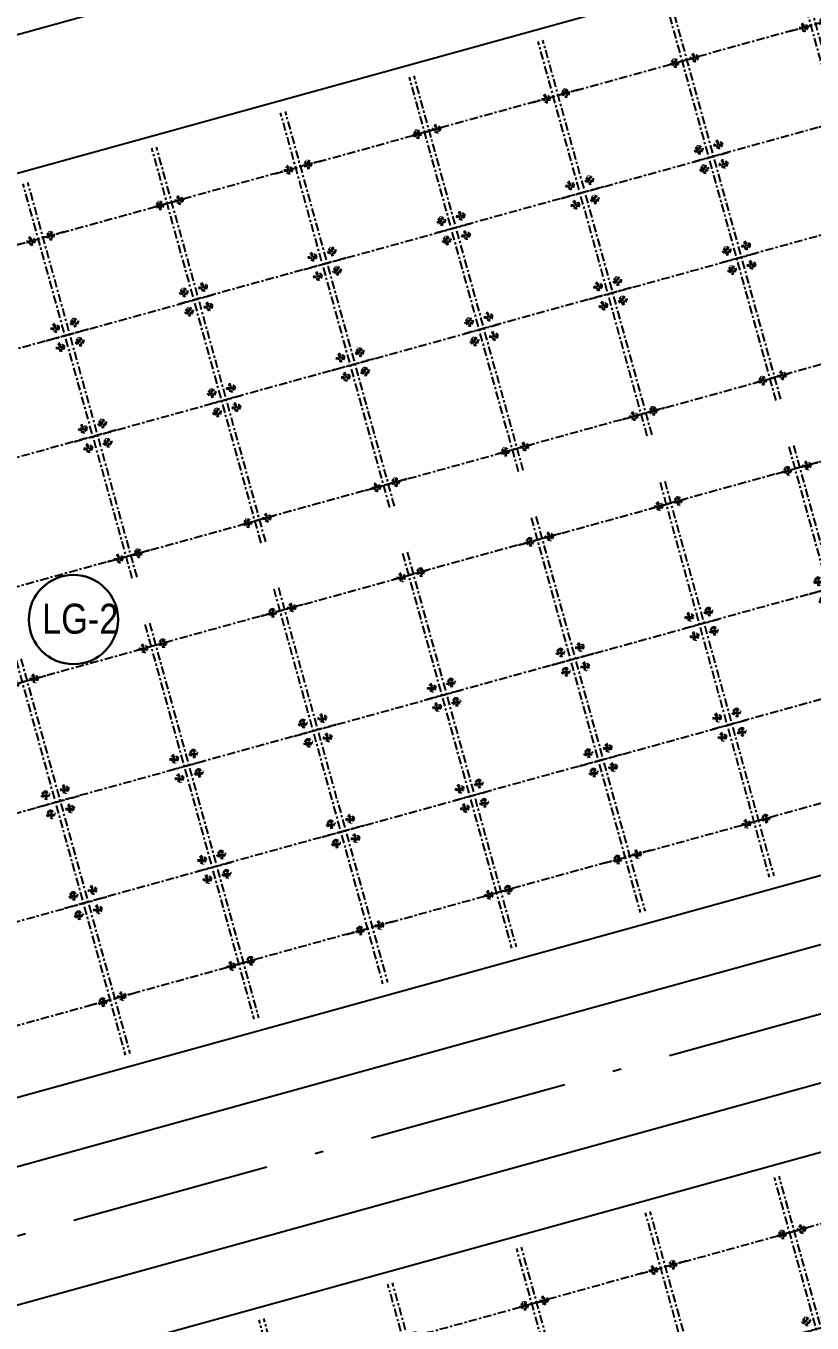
# Model space of a CAD drawing. Header units: metres. Extents: x 568006 to 1139366, y 2064802 to 4131555.
# Drawn here: x 568482 to 568517.3, y 2066347.5 to 2066405.8 of the extents above; entities that cross this region are included whole.
import ezdxf
from ezdxf.enums import TextEntityAlignment as Align
from ezdxf.xclip import XClip

# ---------------------------------------------------------------- set-up
doc = ezdxf.new("R2010")
doc.units = ezdxf.units.M
doc.header["$XCLIPFRAME"] = 0
for name, pattern in [('ACAD_ISO10W100', [18.5, 12, -3, 0.5, -3]), ('CENTER2', [1.125, 0.75, -0.125, 0.125, -0.125]), ('HIDDEN', [0.375, 0.25, -0.125])]:
    doc.linetypes.add(name, pattern=pattern)
doc.layers.get('0').update_dxf_attribs({"linetype": 'CONTINUOUS'})
for name, color, linetype, lineweight in [('-WALL', 4, 'CONTINUOUS', 35), ('hung-demlonha', 7, 'CONTINUOUS', 15), ('kata_text', 254, 'CONTINUOUS', 30)]:
    doc.layers.add(name, color=color, linetype=linetype, lineweight=lineweight)
for name, color, linetype in [('01.AXIS', 160, 'CENTER2'), ('CDC.01.AXIS', 160, 'CENTER2'), ('datOlienke', 42, 'CONTINUOUS'), ('ghi_chu', 7, 'CONTINUOUS'), ('LogDg', 7, 'CONTINUOUS'), ('TimDg', 222, 'CONTINUOUS'), ('ViaHeS', 32, 'CONTINUOUS')]:
    doc.layers.add(name, color=color, linetype=linetype)
doc.styles.add('QH1', font='arialbd.ttf', dxfattribs={"width": 0.8})
doc.styles.add('VNH', font='', dxfattribs={"height": 2.5})
doc.styles.get('VNH').set_extended_font_data('.VnArial NarrowH')

# ---------------------------------------------------------------- blocks, each defined once
blk = doc.blocks.new('A$C758D662A')
at = {"linetype": 'HIDDEN', "ltscale": 500}
for radius in [300, 200]:
    blk.add_circle((0, 0), radius, dxfattribs=at)
at = {"layer": 'CDC.01.AXIS', "ltscale": 200}
for p, q in [((437, 0), (-437, 0)), ((0, 437), (0, -437))]:
    blk.add_line(p, q, dxfattribs=at)
blk = doc.blocks.new('MAU M1SH')
at = {"layer": '01.AXIS', "ltscale": 500}
for p, q in [((-370, 15724), (-370, -2671)), ((5410, 15724), (5410, -2671)), ((-1468, 14700), (6323, 14700)), ((-1468, 9100), (6323, 9100)), ((-1468, 4400), (6323, 4400)), ((-1575, -100), (6216, -100))]:
    blk.add_line(p, q, dxfattribs=at)
at = {"xscale": 0.5, "yscale": 0.5, "zscale": 0.5}
for p in [(-30, 14700), (5070, 14700), (-30, 9550), (5070, 9550), (-30, 8650), (5070, 8650), (-30, 4850), (5070, 4850), (-30, 3950), (5070, 3950), (-30, -100), (5070, -100)]:
    blk.add_blockref('A$C758D662A', p, dxfattribs=at)
blk = doc.blocks.new('tmbc_khub')
at = {"layer": 'datOlienke'}
for points in [[(-175.406, 455.189), (-181.926, 458.558), (-281.941, 430.899), (-285.395, 424.756), (-277.202, 395.895), (-271.017, 392.418), (-168.281, 420.831), (-165.162, 426.865)], [(-157.667, 406.143), (-164.187, 409.512), (-267.74, 380.874), (-271.194, 374.731), (-263.002, 345.871), (-256.817, 342.394), (-150.541, 371.785), (-147.423, 377.819)]]:
    blk.add_lwpolyline(points, close=True, dxfattribs=at)
at = {"layer": 'kata_text'}
blk.add_circle((-232.285, 423.89), 2.004, dxfattribs=at)
at = {"layer": 'LogDg'}
blk.add_lwpolyline([(-291.432, 424.053), (-282.97, 394.244, 0.412228), (-273.142, 388.718), (-167.868, 417.832, 0.43702), (-162.478, 428.264), (-173.735, 459.389, 0.391769), (-183.391, 464.379), (-284.478, 436.422, 0.416202)], format="xyb", close=True, dxfattribs=at)
blk.add_lwpolyline([(-144.738, 379.217), (-154.973, 407.513, 0.391769), (-164.628, 412.503), (-271.399, 382.975, 0.416202), (-276.962, 373.08), (-268.77, 344.219, 0.412228), (-258.941, 338.693), (-150.129, 368.786, 0.43702), (-144.738, 379.217)], format="xyb", dxfattribs=at)
at = {"layer": 'TimDg', "linetype": 'ACAD_ISO10W100', "ltscale": 0.75}
blk.add_lwpolyline([(-285.764, 382.115), (-155.614, 418.108)], dxfattribs=at)
at = {"layer": 'ViaHeS'}
for points in [[(-175.406, 455.189), (-181.926, 458.558), (-281.941, 430.899), (-285.395, 424.756), (-277.202, 395.895), (-271.017, 392.418), (-168.281, 420.831), (-165.162, 426.865)], [(-157.667, 406.143), (-164.187, 409.512), (-267.74, 380.874), (-271.194, 374.731), (-263.002, 345.871), (-256.817, 342.394), (-150.541, 371.785), (-147.423, 377.819)]]:
    blk.add_lwpolyline(points, close=True, dxfattribs=at)
at = {"layer": '-WALL'}
for p, xscale, yscale, zscale, rotation in [((-198.566, 450.637), -0.0009999999999999994, 0.001, 0.001, 195.4433136852297), ((-199.492, 450.381), 0.001, 0.001, 0.001, 195.4478546939249), ((-210.133, 447.44), -0.001, 0.001, 0.001, 195.4482670709982), ((-211.062, 447.184), 0.001000000000000001, 0.001000000000000001, 0.001000000000000001, 195.4590239273867), ((-221.699, 444.241), -0.001, 0.001, 0.001, 195.4482670709982), ((-222.627, 443.984), 0.001000000000000001, 0.001000000000000001, 0.001000000000000001, 195.4590239273867), ((-233.261, 441.043), -0.001, 0.001, 0.001, 195.4482670709982), ((-234.189, 440.786), 0.001000000000000001, 0.001000000000000001, 0.001000000000000001, 195.4590239273867), ((-195.405, 416.651), 0.001, 0.001, 0.001, 15.43952358083301), ((-196.334, 416.395), -0.001, 0.001, 0.001, 15.42876672444445), ((-206.973, 413.46), 0.001, 0.001, 0.001, 15.43952358083301), ((-207.902, 413.203), -0.001, 0.001, 0.001, 15.42876672444445), ((-218.537, 410.268), 0.001, 0.001, 0.001, 15.43952358083301), ((-219.466, 410.012), -0.001, 0.001, 0.001, 15.42876672444445), ((-230.105, 407.076), 0.001, 0.001, 0.001, 15.43952358083301), ((-231.023, 406.797), -0.001, 0.001, 0.001, 15.45902416030768), ((-194.672, 397.762), 0.001000000000000001, 0.001000000000000001, 0.001000000000000001, 195.4590239273867), ((-205.313, 394.821), -0.0009999999999999996, 0.0009999999999999994, 0.001, 195.459023933238), ((-206.238, 394.565), 0.001000000000000001, 0.001000000000000001, 0.001000000000000001, 195.4590239273867), ((-216.883, 391.618), -0.0009999999999999996, 0.0009999999999999994, 0.001, 195.459023933238), ((-217.808, 391.363), 0.001000000000000001, 0.001000000000000001, 0.001000000000000001, 195.4590239273867), ((-228.449, 388.421), -0.0009999999999999996, 0.0009999999999999994, 0.001, 195.459023933238)]:
    blk.add_blockref('MAU M1SH', p, dxfattribs=dict(at, xscale=xscale, yscale=yscale, zscale=zscale, rotation=rotation))
at = {"layer": 'hung-demlonha', "color": 7, "ltscale": 5, "style": 'QH1', "width": 0.65}
for tag, p in [('BT04', (-109.598, 191.643)), ('BT06', (-305.798, 171.199)), ('BT05', (-282.572, 137.244))]:
    blk.add_attdef(tag, text='', height=3.96, rotation=0, dxfattribs=at).set_placement(p, align=Align.CENTER)
at = {"layer": 'kata_text', "insert": (-233.69, 424.601), "char_height": 1.344, "width": 17.72856, "attachment_point": 1, "style": 'VNH'}
blk.add_mtext('Lg-2', dxfattribs=at)

msp = doc.modelspace()

# ---------------------------------------------------------------- block references
at = {"layer": 'ghi_chu'}
ref = msp.add_blockref('tmbc_khub', (568716.382, 2065955.242), dxfattribs=at)
XClip(ref).set_block_clipping_path([(-391.9901366149, 0), (0, 477.830198009)])

doc.saveas('drawing.dxf')
